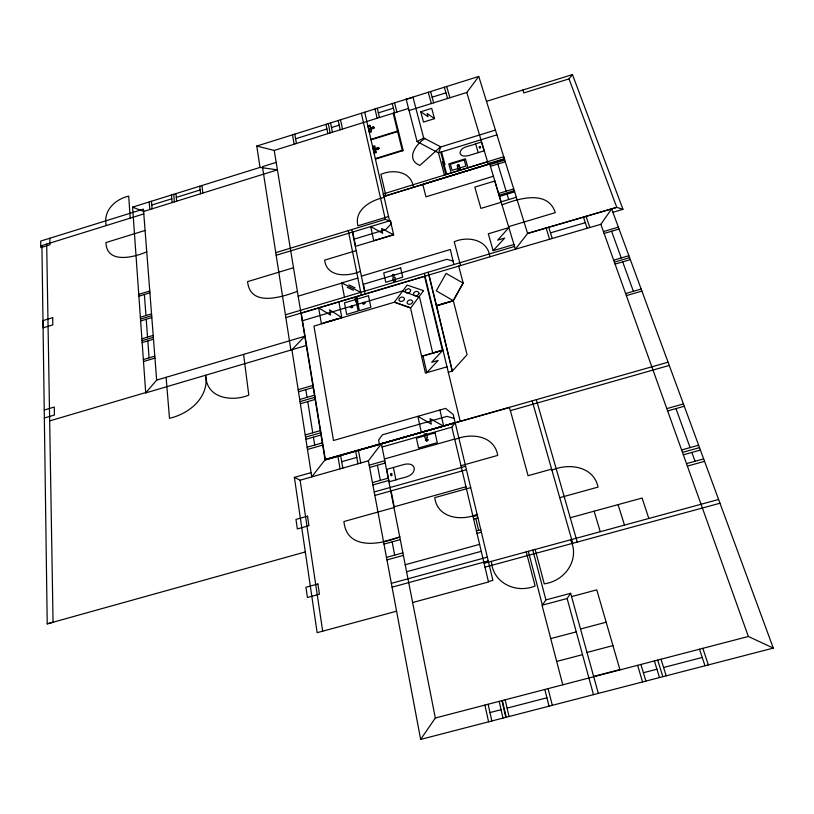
<?xml version="1.0" encoding="UTF-8"?>
<svg xmlns="http://www.w3.org/2000/svg" width="814" height="814" viewBox="0 0 814 814"><rect width="100%" height="100%" fill="white"/><g stroke="black" fill="none" stroke-linecap="round" stroke-linejoin="round"><path stroke-width="1.22" d="M205.698 375.203C209.249 397.324 189.204 413.858 169.495 418.294L166.107 377.32M495.431 130.077L440.842 146.917L438.471 152.869L444.434 174.99L487.555 161.793M448.311 372.252L452.309 371.103L467.094 354.701L453.306 300.681L463.156 282.987L458.709 266.097M463.156 282.987L453.164 300.844L436.538 305.749L429.009 274.949M562.779 684.808L542.043 605.229L567.134 598.514L570.645 593.284L598.331 693.406M570.645 593.284L545.919 599.908L542.378 605.138L528.337 551.302M435.327 717.999L381.44 443.722L368.366 460.826L420.635 739.417L435.327 717.999L748.361 636.477L773.3 648.097L611.65 208.883L527.594 233.445L515.364 249.216L285.856 317.623M489.509 163.248L515.364 249.216L600.844 224.318L611.65 208.883L616.768 207.346L622.975 209.31L572.456 74.583L486.487 101.333M409.066 110.521L466.788 92.481L478.754 76.455L527.594 233.445L616.768 207.346L569.027 78.877L572.456 74.583M382.051 447.039L451.862 427.167L455.189 422.71L325.081 459.778L311.762 476.892L291.941 349.745L304.772 336.274L156.654 380.118L145.716 392.908L132.59 207.122L260.042 167.409L277.411 169.861L143.61 211.457L132.59 207.122M493.152 250.671L504.711 238.044L497.68 240.15L508.872 227.625L488.308 233.791L493.162 250.692L513.939 244.495M426.75 372.69L438.125 360.429L431.674 362.301L442.958 350.132L421.581 356.359L425.417 373.077L446.998 366.829M440.588 146.785L419.892 165.435C405.27 159.442 415.679 144.078 424.908 138.583M406.155 99.216L417.083 141.585L423.677 137.932L440.842 146.917M442.989 350.061L432.753 353.144L419.597 297.375L402.381 291.015L302.208 320.808M260.042 167.409L256.766 146.052L478.754 76.455M406.206 99.41L412.983 97.283L423.677 137.932M295.604 138.797L326.923 128.988M331.502 127.554L339.194 125.142M378.368 112.881L393.406 108.17M432.132 97.171L445.96 92.847M256.766 146.052L274.216 150.437L408.526 108.435M368.152 126.516L370.034 125.916M420.767 111.762L431.695 108.354L434.513 118.651L423.504 122.069L420.767 111.762L428.011 116.667L427.167 113.522L434.513 118.651M368.681 128.836L373.188 126.821L374.308 127.31L373.585 128.531L368.813 129.406M369.353 131.756L371.245 131.166M276.149 162.383L262.423 166.667L290.893 350.061M151.77 205.026L171.815 198.789M176.323 197.385L200.152 189.967M370.919 139.336L397.781 130.983L397.914 131.512L371.031 139.866M569.027 78.877L523.829 92.938L522.842 90.018M40.761 245.93L143.803 213.909M475.63 143.824C470.899 146.276 460.693 145.991 459.961 153.113C461.192 157.285 466.656 156.176 469.841 155.22L484.106 150.834L481.461 142.023L475.63 143.824L478.235 152.635M372.863 147.131L374.776 146.52M373.412 149.511L377.971 147.466L379.11 147.975L378.378 149.227L373.545 150.091M374.094 152.513L376.007 151.913M375.305 158.577L402.523 150.163L402.655 150.702M145.085 230.454L105.952 242.562C106.492 264.245 134.096 257.468 146.734 251.78M375.437 159.117L403.184 150.539L393.935 113.166L393.162 113.411L402.391 150.783M383.384 193.925L503.734 156.746L504.517 159.218L383.76 196.489L383.18 193.986M496.916 134.859L438.471 152.869L417.083 141.585M443.243 161.447L442.429 161.691L445.93 174.603M444.179 164.927L444.993 164.682L441.524 151.923M383.954 196.428L489.682 163.838M504.344 158.71L488.125 163.675L466.788 92.481M489.723 163.95L422.802 184.422L425.956 196.815L493.426 176.251M489.926 164.632L504.772 160.093M384.177 197.405C370.96 200.213 353.917 209.809 357.926 225.814L388.543 216.504M490.435 166.321L505.301 161.782M275.773 252.655L385.337 219.363L389.53 220.848L364.713 112.21M138.746 294.363L149.766 291.015M138.879 296.164L149.898 292.816M276.18 255.27L390.394 220.594L393.65 234.819L373.789 240.832L370.706 226.567L382.702 233.292L381.634 228.5L393.65 234.819M498.606 193.488L513.746 188.899M354.161 239.143L385.724 229.579L391.015 224.033L390.394 220.594M499.135 195.248L514.285 190.659M499.501 196.449L514.662 191.86M501.119 201.841L516.33 197.242M373.779 240.822L355.626 246.316L352.716 232.031M374.644 240.415L392.724 234.951M293.488 267.765L247.568 281.634C250.274 307.59 282.153 296.927 297.375 291.392M502.024 204.884C518.213 198.616 547.934 189.397 555.26 212.647L508.577 226.658M356.176 250.61L324.623 260.144C326.76 277.615 348.036 276.78 360.409 271.327M140.364 317.236L151.526 313.868M140.496 319.088L151.679 315.72M140.629 320.95L151.821 317.572M436.345 305.81L453.306 300.681L436.273 290.832L446.113 273.412L463.054 283.058M141.89 338.787L153.195 335.399M142.023 340.69L153.337 337.291M361.396 276.16L450.346 249.501L453.856 264.479M142.155 342.592L153.49 339.194M344.454 297.161L341.727 282.916L357.845 278.083M298.158 296.174L341.768 283.109M612.911 212.312L622.975 209.31M285.419 314.804L514.529 246.459M143.356 359.574L154.802 356.166M300.966 313.207L425.112 276.211M143.498 361.518L154.955 358.109M603.449 231.583L618.375 227.147M604.12 233.465L619.057 229.029M324.776 322.568L338.329 318.549M341.829 317.623L321.398 323.677L318.63 307.906L330.586 315.079L329.639 309.829L341.829 317.623L338.868 301.872M44.231 410.012L54.273 407.041L54.426 415.018L44.343 417.999M453.306 300.681L436.599 305.616L452.299 371.103L428.133 272.232M49.664 420.909L145.686 392.572M145.716 392.908L306.268 345.512M613.675 260.185L628.876 255.708M614.387 262.139L629.598 257.651M615.079 264.092L630.311 259.605M550.488 232.855L585.286 222.7M625.63 293.579L641.147 289.051M298.158 389.692L312.851 385.409M626.363 295.614L641.9 291.086M298.494 391.778L313.197 387.495M299.694 399.501L314.458 395.207M300.02 401.617L314.815 397.313M300.356 403.734L315.16 399.43M305.219 434.941L320.289 430.606M305.555 437.128L320.645 432.794M305.901 439.326L321.011 434.991M455.189 422.71L379.456 444.434L378.602 440.048L382.438 434.798L446.947 416.361L454.151 418.376M307.132 447.232L322.303 442.877M307.478 449.45L322.67 445.105M455.189 422.71L325.427 459.92L301.251 313.075M668.07 362.189L325.081 459.778L274.216 150.437M669.261 365.425L510.276 410.673L509.391 407.397M341.738 461.691L356.807 457.407M396.581 611.202L317.145 632.671L294.383 477.38L311.09 472.629M294.383 477.38L300.122 480.199L368.366 460.826M384.401 458.994L454.68 439.072M454.802 439.591C470.492 432.61 494.424 435.175 497.71 455.402L460.989 465.73M369.18 465.181L384.788 460.755M395.889 479.884C401.801 477.452 413.929 477.411 414.306 468.559C413.553 463.298 406.99 463.431 403.052 464.753L386.681 469.373L389.123 481.796L395.889 479.884L393.406 467.48M325.03 459.442L509.432 407.539M369.607 467.47L385.236 463.044M372.446 482.6L388.207 478.154M372.883 484.941L388.665 480.494M666.808 408.608L683.434 403.937M374.206 491.971L465.608 466.29M667.633 410.928L684.279 406.247M374.857 495.441L466.432 469.739M465.964 486.752L394.21 506.796L391.076 490.893M393.986 507.56L343.925 521.54C346.713 550.885 380.871 544.607 399.725 536.813M470.706 487.617L434.757 497.649C437.23 518.152 461.314 521.357 477.085 514.306M551.607 469.139L528.062 475.702L510.409 410.632M551.912 470.187C568.813 462.84 593.66 466.117 598.066 487.087L559.747 497.68M41.931 245.563L47.222 623.86L305.311 551.943M47.222 623.86L53.063 622.242L46.683 244.088M681.603 449.959L698.626 445.227M682.468 452.37L699.531 447.649M683.333 454.802L700.416 450.081M473.036 516.615L477.36 515.425M383.516 541.615L399.786 537.118M473.626 519.088L477.95 517.897M383.984 544.108L400.274 539.601M686.487 463.624L703.652 458.893M687.382 466.086L704.568 461.345M476.424 530.921L480.779 529.721M386.477 557.376L402.879 552.859M477.014 533.435L481.379 532.234M386.955 559.9L403.378 555.392M570.258 517.745L642.114 498.036L648.789 518.386M405.168 564.763L479.609 544.363M406.542 571.764L481.257 551.332M391.351 583.343L487.342 557.152M392.063 587.159L488.247 560.948M484.096 563.349L718.599 499.481M485.002 567.165L719.983 503.235M488.42 581.603L492.897 580.392L453.225 414.499L445.604 408.384L333.496 440.496L313.96 326.078L394.363 302.228L410.541 308.038L421.601 356.308L442.44 350.325L424.552 276.322M412.586 602.543L488.512 581.99L451.862 427.167M571.57 596.601L596.774 589.855L619.902 669.566L593.64 676.403M580.524 628.998L606.165 622.211M550.732 638.583L576.271 631.888M587.006 652.431L612.952 645.614M556.695 661.436L582.519 654.659M489.967 712.576L501.078 709.696M507.081 708.139L546.916 697.791M643.396 672.73L656.939 669.22M663.583 667.49L702.228 657.458M420.635 739.417L773.3 648.097M453.378 261.101L446.815 259.33L363.451 284.249L364.845 291.036M348.931 284.869L355.087 287.861M347.232 287.25L353.388 290.272M341.727 282.916L360.714 292.277M611.589 231.247L621.275 257.946M622.69 261.843L633.384 291.32M675.956 408.587L690.109 447.598M691.869 452.442L695.064 461.263M600.844 224.318L748.361 636.477M586.049 216.361L589.814 227.523M583.414 217.135L587.169 228.296M702.828 648.331L708.353 664.916M699.491 649.206L704.985 665.781M618.06 504.629L624.47 525.01M548.748 227.269L552.238 238.471M661.009 659.218L666.188 675.834M546.133 228.032L549.603 239.245M657.692 660.093L662.84 676.699M654.385 660.948L659.503 677.563M497.863 164.052L506.166 191.198M507.071 194.159L508.719 199.542M640.913 664.458L645.909 681.084M594.108 511.202L600.244 531.603M637.606 665.323L642.582 681.949M446.683 86.508L449.918 97.761M536.355 399.715L577.238 542.073M467.979 167.816L465.394 158.791L448.789 163.889L451.271 172.934M444.352 87.24L447.568 98.484M532.193 400.905L572.741 543.294M570.583 539.794C580.209 559.666 564.947 581.054 544.261 583.841L535.164 549.45M489.886 256.807C487.962 239.54 467.857 235.795 454.232 241.738L460.541 265.557M430.586 91.555L433.689 102.829M567.124 598.514L593.487 694.657M428.266 92.277L431.359 103.551M440.72 152.177L446.744 174.359M532.794 550.091L545.919 599.908M526.251 551.872L535.113 585.988C516.157 593.925 492.694 583.048 491.412 561.365M413.309 187.373C411.884 171.459 393.06 168.844 380.881 174.379L385.928 195.818M548.087 688.634L552.309 705.321M544.831 689.478L549.023 706.165M394.566 102.849L396.876 112.078M392.256 103.571L394.556 112.81M424.369 273.362L460.205 421.398M475.783 518.487L478.601 530.321M377.279 108.272L379.466 117.521M374.979 108.995L377.157 118.244M439.926 410.012L443.691 426.21L430.046 418.62L431.298 424.125L417.857 416.33L421.377 432.57M505.158 699.816L509.025 716.524M371.164 128.063L371.286 128.632M375.915 148.738L376.058 149.318M502.401 700.539L506.247 717.246M370.574 128.246L369.871 125.224L367.989 125.814L369.505 132.428L371.398 131.837L370.706 128.816M375.325 148.921L374.613 145.808L372.7 146.408L374.247 153.195L376.17 152.605L375.458 149.501M423.005 355.942L426.851 372.659M501.933 700.661L505.769 717.378M499.175 701.373L503.001 718.09M361.355 113.258L385.337 219.363M205.891 377.014C207.183 398.575 232.56 401.923 248.799 395.116L243.59 354.385M488.115 704.252L491.839 720.98M484.89 705.097L488.593 721.825M340.517 119.8L342.48 129.09M338.227 120.513L340.181 129.813M330.555 122.914L332.458 132.224M351.872 229.528L365.038 294.017M328.276 123.636L330.158 132.936M348.29 230.627L361.304 295.136M325.987 124.349L327.869 133.659M377.421 465.262L380.321 480.382M392.124 541.859L394.678 555.117M358.404 450.284L360.734 462.993M355.657 451.068L357.967 463.777M294.76 134.137L296.438 143.488M292.501 134.849L294.159 144.2M340.639 455.352L342.836 468.07M337.891 456.135L340.079 468.854M305.84 389.631L307.071 397.354M307.753 401.577L312.749 432.773M313.451 437.159L314.713 445.055M300.122 480.199L322.69 631.176M201.984 185.5L202.859 193.04M199.725 186.203L200.58 193.742M175.956 193.61L176.699 201.17M173.708 194.312L174.44 201.872M171.449 195.014L172.171 202.584M151.465 201.241L152.086 208.822M149.216 201.943L149.837 209.524M156.654 380.118L143.437 209.117L40.7 241.086L40.792 247.649L49.919 244.811L49.796 238.248M144.383 294.485L145.95 315.557M146.225 319.261L147.538 337.098M147.822 340.893L149.074 357.865M130.209 218.132L128.704 196.133C115.374 199.084 102.747 210.877 106.308 225.559M378.744 148.311L378.337 149.227L377.889 147.507L378.744 148.311M373.952 127.635C373.443 130.26 372.802 125.214 373.952 127.635M428.093 439.916L426.74 441.219L425.396 440.282L426.74 438.97L428.093 439.916M426.119 439.814C426.149 442.378 428.795 438.441 426.119 439.814M418.945 293.528C418.386 295.767 414.499 296.845 413.441 294.475C412.963 291.717 417.775 290.059 418.925 292.694L418.945 293.528M412.637 302.055C412.067 304.294 408.16 305.392 407.122 303.001C406.654 300.224 411.467 298.555 412.617 301.221L412.637 302.055M404.426 299.206C403.866 301.434 399.979 302.533 398.941 300.152C398.484 297.395 403.266 295.736 404.416 298.372L404.426 299.206M405.514 290.181L405.26 291.666C406.41 294.302 411.192 292.643 410.724 289.896L408.496 288.583L405.514 290.181M457.712 165.334C457.844 167.287 459.971 164.113 457.712 165.334M459.442 165.303L458.272 166.361L457.071 165.72L458.241 164.672L459.442 165.303M394.464 275.03L393.64 276.048L392.083 275.743L393.254 274.298L394.464 275.03M364.428 303.134C362.983 305.23 362.83 301.536 364.428 303.134M392.684 275.02C392.724 277.177 395.085 273.748 392.684 275.02M352.167 306.776C350.722 308.882 350.58 305.189 352.167 306.776M352.696 306.695L351.862 307.723L350.315 307.397L351.506 305.922L352.696 306.695M364.957 303.042L364.123 304.08L362.566 303.754L363.756 302.279L364.957 303.042M423.514 290.659L410.816 307.824L394.434 302.106L407.132 285.083L423.514 290.659M480.138 146.469L479.151 146.774L479.568 148.168L480.555 147.863L480.138 146.469M464.234 160.012L450.386 164.255L452.065 170.319L465.964 166.066L464.234 160.012M459.361 166.219L457.397 166.819L458.282 169.963L460.246 169.363L459.361 166.219M494.749 181.034L474.796 187.108L480.911 208.404L501.139 202.289L494.749 181.034M52.686 317.663L43.142 320.563L43.244 327.788L52.829 324.878L52.686 317.663M400.62 267.877L383.72 272.944L385.744 282.275L402.747 277.198L400.62 267.877M394.78 277.269L392.745 277.879L393.528 281.4L395.573 280.799L394.78 277.269M357.051 297.751L355.016 298.362L355.718 301.933L357.763 301.322L357.051 297.751M355.871 299.45L344.464 302.849L346.683 314.418L358.16 311.009L355.871 299.45M368.498 295.716L357.071 299.125L359.371 310.683L370.879 307.265L368.498 295.716M426.465 433.475L424.226 434.116L425.162 438.319L427.391 437.688L426.465 433.475M435.052 432.895L416.432 438.197L418.549 447.995L437.271 442.684L435.052 432.895M391.646 473.463L390.506 473.789L390.893 475.763L392.033 475.437L391.646 473.463M307.499 516.188L295.981 519.424L297.354 528.937L308.933 525.702L307.499 516.188M317.898 583.994L305.952 587.27L307.427 597.476L319.434 594.189L317.898 583.994"/></g></svg>
